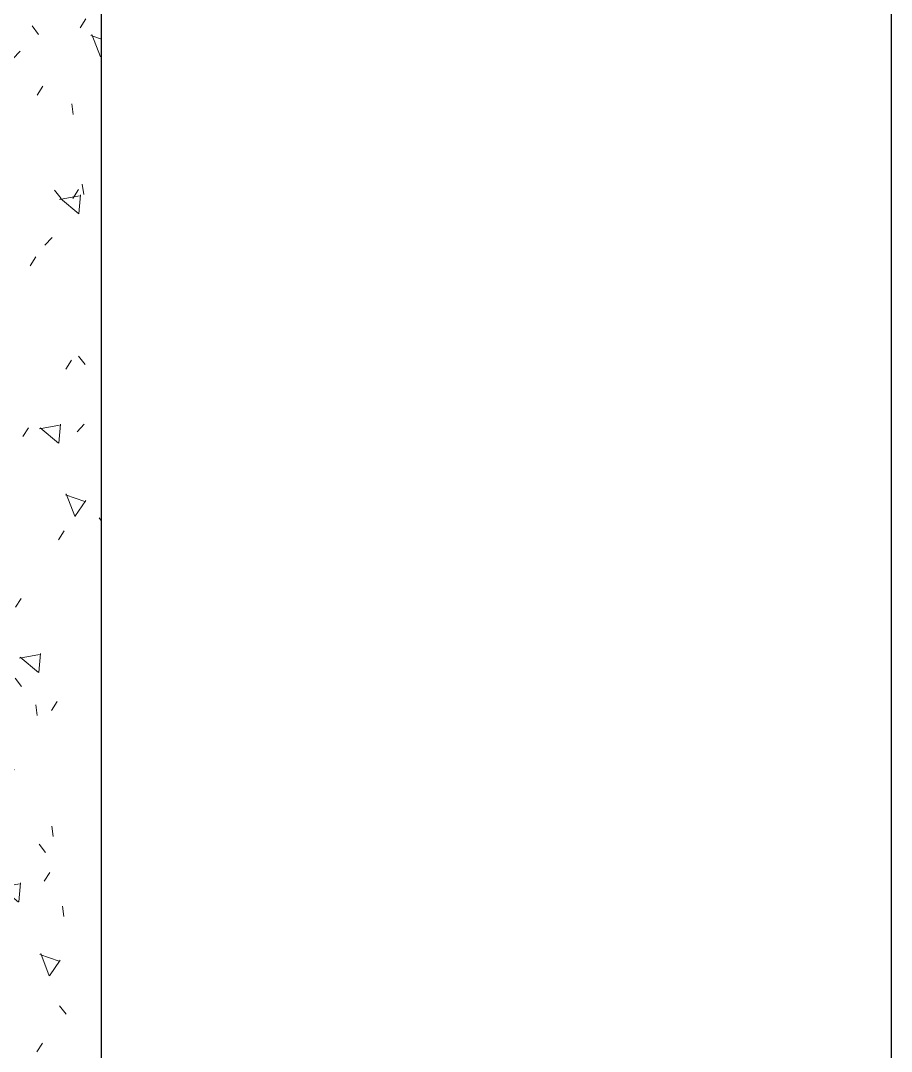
# Model space of a CAD drawing. Header units: millimetres. Extents: x 138979 to 257434, y 2210 to 57479.
# Drawn here: x 255775 to 257434, y 23177 to 25142 of the extents above; entities that cross this region are included whole.
import ezdxf

# ---------------------------------------------------------------- set-up
doc = ezdxf.new("R2010")
doc.units = ezdxf.units.MM
doc.layers.add('WALL-FILL-4', color=254, linetype='Continuous', lineweight=9)
doc.layers.add('WALL-RETCUT-1', color=1, linetype='Continuous', lineweight=25)

# ---------------------------------------------------------------- blocks, each defined once
blk = doc.blocks.new('Type E2')
at = {"layer": 'WALL-FILL-4'}
h = blk.add_hatch(dxfattribs=at)
h.set_pattern_fill('FP_118', color=256, angle=-490, style=0, pattern_type=2)
h.set_pattern_definition([(50, (214945.34, 12144.04), (437.242, -38.254), [45.72, -502.92]), (355, (214945.34, 12144.04), (-84.583, 458.537), [36.576, -402.336]), (100.451, (214981.77, 12140.85), (352.662, 420.28), [38.856, -427.416]), (46.184, (214945.34, 12265.96), (650.59, -100.903), [68.58, -754.38]), (96.636, (214999.55, 12257.55), (569.766, 593.826), [58.284, -641.124]), (351.184, (214945.34, 12265.96), (569.77, 593.82), [54.864, -603.504]), (21, (215006.3, 12235.48), (363.875, -245.437), [45.72, -502.92]), (326, (215006.3, 12235.5), (148.325, 442.052), [36.576, -402.336]), (71.451, (215036.6, 12215.02), (512.2, 196.611), [38.856, -427.416]), (37.5, (214945.34, 12144.04), (7.4128, 202.9318), [20.117, -377.342, 20.117, -792.175]), (37.5, (214945.34, 12144.04), (7.4128, 202.9318), [-417.576, -388.315, 20.117, -383.743]), (7.5, (214945.34, 12144.04), (160.367, 240.433), [20.117, -212.75, 20.117, -522.122]), (7.5, (214945.34, 12144.04), (160.367, 240.433), [-252.984, -368.198, 20.117, -133.807]), (327.5, (214809.4, 12144.04), (325.4178, -13.749), [20.117, -132.283, 20.117, -1086.307]), (327.5, (214809.4, 12144.04), (325.4178, -13.749), [-172.517, -455.371, 20.117, -610.819]), (317.5, (214748.44, 12144.04), (355.51, 61.024), [20.117, -178.003, 20.117, -743.712]), (317.5, (214748.44, 12144.04), (355.51, 61.024), [-218.237, -295.656, 20.117, -427.939])])
h.paths.add_polyline_path([(206395.3, 12344), (206395.3, 12144), (215195.3, 12144), (215195.3, 12344)])
at = {"layer": 'WALL-RETCUT-1'}
blk.add_lwpolyline([(215195.3, 12144), (215195.3, 12344), (206395.3, 12344), (206395.3, 12144)], close=True, dxfattribs=at)

msp = doc.modelspace()

# ---------------------------------------------------------------- linework, layer by layer
at = {"layer": 'Defpoints'}
msp.add_lwpolyline([(238803.9, 17607.1), (257433.9, 17607.1), (257433.9, 32457.1), (238803.9, 32457.1)], close=True, dxfattribs=at)

# ---------------------------------------------------------------- block references
at = {"color": 51, "true_color": 0xf8f6b0, "transparency": 33554559, "rotation": 90}
msp.add_blockref('Type E2', (268073, -185803.1), dxfattribs=at)

doc.saveas('drawing.dxf')
